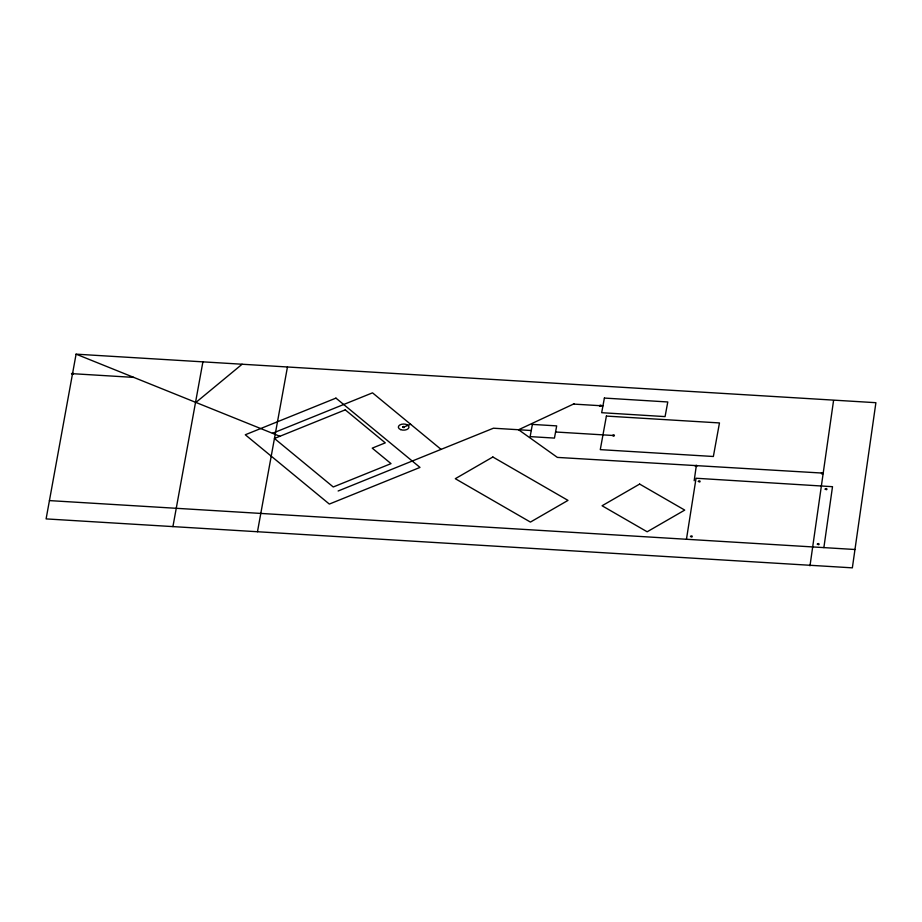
<?xml version="1.0" encoding="UTF-8"?>
<svg xmlns="http://www.w3.org/2000/svg" width="922" height="922" viewBox="0 0 922 922"><rect width="100%" height="100%" fill="white"/><g stroke="black" fill="none" stroke-linecap="round" stroke-linejoin="round"><path stroke-width="1.38" d="M823.876 547.61L832.508 486.689L696.052 478.253L686.452 539.266M694.174 480.719L696.294 465.829M809.989 565.831L833.534 400.678M76.088 354.152L46.1 518.902L852.354 567.848L875.9 402.695L76.088 354.152L279.885 436.279M172.921 526.6L202.909 361.85M257.469 531.729L287.457 366.979M574.325 403.675L518.579 429.744L557.372 457.404L823.208 473.124L821.364 472.974L822.067 473.954M823.185 473.597L822.217 473.954M195.902 402.441L242.106 364.236M272.463 433.294L372.511 392.841L441.085 449.383M403.663 427.093L410.636 424.27M338.132 491L493.431 428.211L531.268 430.516M72.596 373.687L133.759 377.398M573.472 404.078L602.942 405.864M555.574 431.992L613.695 435.518M49.431 500.6L854.971 549.5M71.536 373.641C73.967 375.83 73.829 371.439 71.536 373.641M402.603 427.047C405.323 429.11 404.574 424.973 402.626 426.955M599.346 405.657C601.386 407.87 602.285 403.571 599.358 405.611M612.634 435.472C614.893 437.696 615.17 433.282 612.634 435.472M690.497 536.443C692.86 538.632 692.825 534.311 690.497 536.443M695.188 465.875C697.539 468.042 697.631 463.801 695.2 465.829M698.346 481.399C700.858 483.577 700.478 479.233 698.346 481.399M817.341 544.141C819.958 546.239 819.393 542.124 817.365 544.061M825.19 489.098C827.679 491.265 827.38 487.012 825.202 489.063M532.374 424.408L530.15 436.613L554.456 438.088L556.681 425.883L532.374 424.408M606.388 416.076L600.28 449.636L713.363 456.494L719.471 422.933L606.388 416.076M604.383 398.062L601.674 412.699L665.073 416.606L667.782 401.969L604.383 398.062M492.855 457.001L455.295 478.702L530.427 522.082L567.998 500.392L492.855 457.001M639.649 484.073L602.078 505.763L647.163 531.787L684.735 510.097L639.649 484.073M335.942 398.12L245.287 434.769L329.338 504.069L419.994 467.419L335.942 398.12M345.254 409.852L274.445 438.48L333.257 486.977L391.02 463.628L372.223 448.138L385.281 442.86L345.254 409.852M400.69 429.629A5.313 3.066 0 0 0 408.965 427.312A5.313 3.066 0 0 0 401.347 424.327A5.313 3.066 0 0 0 400.69 429.629"/></g></svg>
